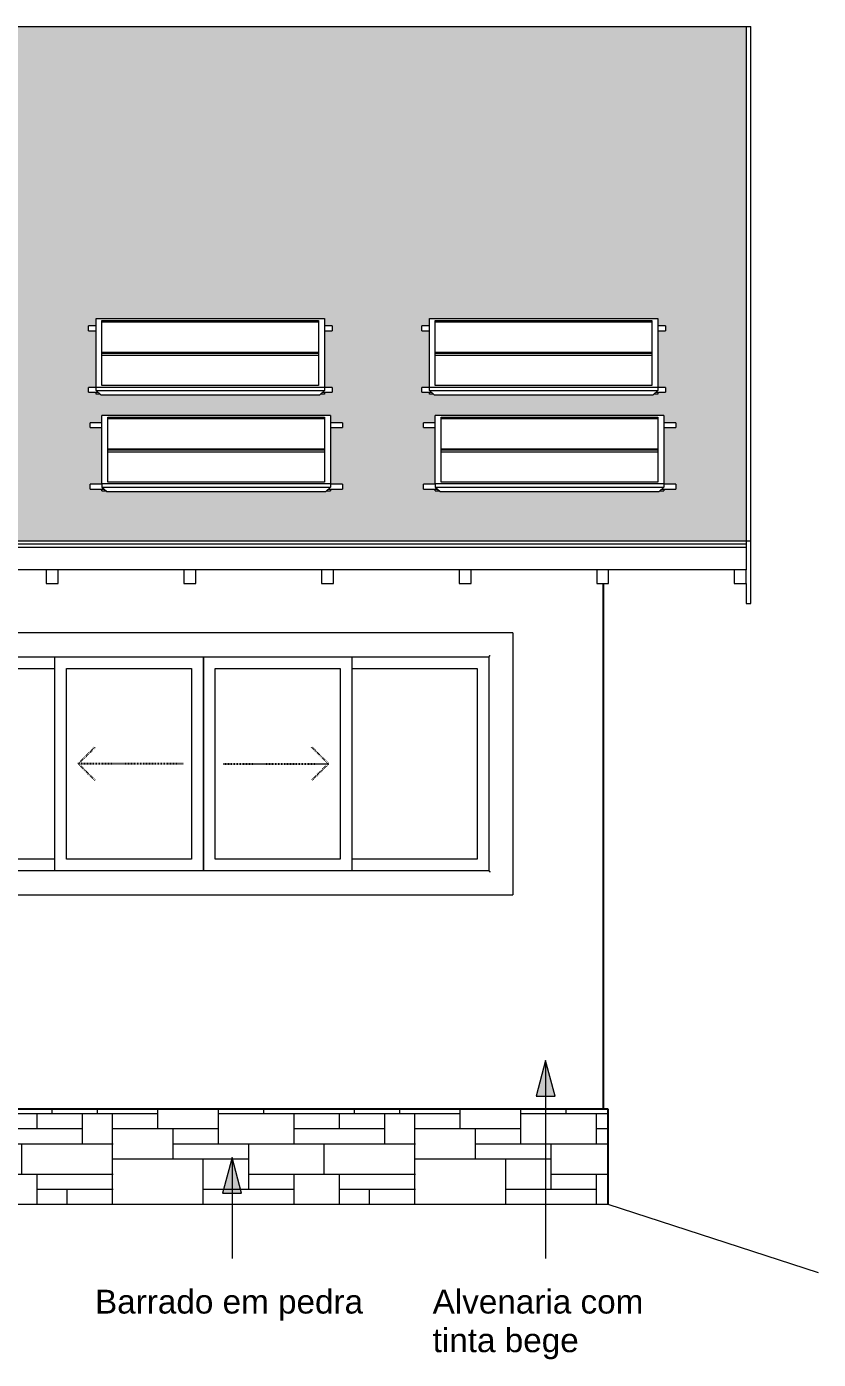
# Model space of a CAD drawing. Header units: millimetres. Extents: x -50912 to 58751, y -45352 to 5553.
# Drawn here: x 13939 to 17265, y -650 to 4944 of the extents above; entities that cross this region are included whole.
import ezdxf

# ---------------------------------------------------------------- set-up
doc = ezdxf.new("R2010")
doc.units = ezdxf.units.MM
doc.linetypes.add('Dash', pattern=[6.35, 3.175, -3.175])
for name, color, linetype, lineweight in [('A-DETL-THIN', 151, 'Continuous', 9), ('A-GENM', 13, 'Continuous', 9), ('A-GLAZ', 151, 'Continuous', 9), ('A-GLAZ-CWMG', 51, 'Continuous', 9), ('A-GLAZ-HDLN', 1, 'Dash', 25), ('A-ROOF-OTLN', 132, 'Continuous', 9), ('A-ROOF-PATT', 132, 'Continuous', 9), ('A-WALL', 113, 'Continuous', 25), ('A-WALL-PATT', 111, 'Continuous', 25), ('G-ANNO-TEXT', 231, 'Continuous', 9), ('P-SANR-FIXT', 6, 'Continuous', 9)]:
    doc.layers.add(name, color=color, linetype=linetype, lineweight=lineweight)
doc.styles.add('Arial_1', font='arial.ttf', dxfattribs={"height": 100})

# ---------------------------------------------------------------- blocks, each defined once
blk = doc.blocks.new('CRT_JAN_Correr_Vidro e Madeira_4 Folhas - 240x90 cm-V23-FACHADA FRONTAL GARAGEM')
at = {"layer": 'A-GLAZ'}
for p, q in [((45984.6, 2400), (45984.6, 1300)), ((48584.6, 2400), (45984.6, 2400)), ((48584.6, 2400), (48584.6, 1300)), ((46085.6, 1401), (46085.6, 2299)), ((46085.6, 2299), (48483.6, 2299)), ((46659.6, 2299), (46659.6, 1401)), ((47284.6, 1400.8), (47284.6, 2299.2)), ((47284.6, 2299.2), (47284.6, 1400.8)), ((47909.6, 1401), (47909.6, 2299)), ((48483.6, 2299), (48483.6, 1401)), ((46134.6, 1450), (46134.6, 2250)), ((46134.6, 2250), (46659.6, 2250)), ((46709.6, 1450), (46709.6, 2250)), ((46709.6, 2250), (47234.6, 2250)), ((47234.6, 2250), (47234.6, 1450)), ((47334.6, 2250), (47859.6, 2250)), ((47334.6, 1450), (47334.6, 2250)), ((47859.6, 2250), (47859.6, 1450)), ((47909.6, 2250), (48434.6, 2250)), ((48434.6, 2250), (48434.6, 1450)), ((48483.6, 1401), (46085.6, 1401)), ((46659.6, 1450), (46134.6, 1450)), ((47234.6, 1450), (46709.6, 1450)), ((47859.6, 1450), (47334.6, 1450)), ((48434.6, 1450), (47909.6, 1450)), ((45984.6, 1300), (48584.6, 1300))]:
    blk.add_line(p, q, dxfattribs=at)
for points, knots in [([(46085.6, 2299), (46085.6, 2299), (46085.5, 2299.1), (46085.3, 2299.4), (46085, 2299.7), (46084.7, 2300), (46084.4, 2300.2), (46084.1, 2300.5), (46083.7, 2300.9), (46083.2, 2301.4), (46082.8, 2301.8), (46082.4, 2302.2), (46081.7, 2302.9), (46081.1, 2303.6), (46080.6, 2304)], [0, 0, 0, 0, 0.166667, 0.25, 0.333333, 0.416667, 0.458333, 0.5, 0.583333, 0.666667, 0.708333, 0.75, 0.833333, 1, 1, 1, 1]), ([(48488.6, 2304), (48488.2, 2303.6), (48487.5, 2302.9), (48486.7, 2302.1), (48486.2, 2301.6), (48485.8, 2301.2), (48485.5, 2300.9), (48485.2, 2300.5), (48484.9, 2300.2), (48484.6, 2300), (48484.3, 2299.7), (48484, 2299.4), (48483.7, 2299.1), (48483.6, 2299), (48483.6, 2299)], [-1, -1, -1, -1, -0.833333, -0.75, -0.666667, -0.625, -0.583333, -0.5, -0.458333, -0.416667, -0.333333, -0.25, -0.166667, 0, 0, 0, 0]), ([(46085.6, 1401), (46085.6, 1401), (46085.5, 1400.9), (46085.3, 1400.6), (46085, 1400.3), (46084.7, 1400), (46084.4, 1399.8), (46084.1, 1399.5), (46083.7, 1399.1), (46083.2, 1398.6), (46082.8, 1398.2), (46082.4, 1397.8), (46081.7, 1397.1), (46081.1, 1396.4), (46080.6, 1396)], [0, 0, 0, 0, 0.166667, 0.25, 0.333333, 0.416667, 0.458333, 0.5, 0.583333, 0.666667, 0.708333, 0.75, 0.833333, 1, 1, 1, 1]), ([(48483.6, 1401), (48483.6, 1401), (48483.7, 1400.9), (48484, 1400.6), (48484.3, 1400.3), (48484.6, 1400), (48484.9, 1399.8), (48485.2, 1399.5), (48485.6, 1399.1), (48486, 1398.6), (48486.4, 1398.2), (48486.8, 1397.8), (48487.5, 1397.1), (48488.2, 1396.4), (48488.6, 1396)], [0, 0, 0, 0, 0.166667, 0.25, 0.333333, 0.416667, 0.458333, 0.5, 0.583333, 0.666667, 0.708333, 0.75, 0.833333, 1, 1, 1, 1])]:
    blk.add_open_spline(points, degree=3, knots=knots, dxfattribs=at)
at = {"layer": 'A-GLAZ-HDLN'}
for p, q in [((46759.6, 1850), (46830.3, 1920.7)), ((47809.6, 1850), (47738.9, 1920.7)), ((46759.6, 1850), (46830.3, 1779.3)), ((47199.6, 1850), (46759.6, 1850)), ((47369.6, 1850), (47809.6, 1850)), ((47809.6, 1850), (47738.9, 1779.3))]:
    blk.add_line(p, q, dxfattribs=at)
blk = doc.blocks.new('Rectangular Mullion - Caibro-3868424-FACHADA FRONTAL GARAGEM')
at = {"layer": 'A-GLAZ-CWMG'}
for p, q in [((49514.6, 2663.5), (49514.6, 2606)), ((49564.6, 2663.5), (49514.6, 2663.5)), ((49564.6, 2606), (49564.6, 2663.5)), ((49514.6, 2606), (49564.6, 2606))]:
    blk.add_line(p, q, dxfattribs=at)
blk = doc.blocks.new('Rectangular Mullion - Caibro-3868449-FACHADA FRONTAL GARAGEM')
at = {"layer": 'A-GLAZ-CWMG'}
for p, q in [((36222.5, 2663.5), (36222.5, 2606)), ((36272.5, 2663.5), (36222.5, 2663.5)), ((36272.5, 2606), (36272.5, 2663.5)), ((36222.5, 2606), (36272.5, 2606))]:
    blk.add_line(p, q, dxfattribs=at)
blk = doc.blocks.new('CRT_HDR_AQC_Placa solar para telhado - 1_00 x 0_96-3871115-FACHADA FRONTAL GARAGEM')
at = {"layer": 'A-GENM'}
for p, q in [((48258.8, 3024.6), (48258.8, 3312)), ((49218.8, 3312), (48258.8, 3312)), ((48283.8, 3031.8), (48283.8, 3304.8)), ((48283.8, 3304.8), (49193.8, 3304.8)), ((49193.8, 3304.8), (49193.8, 3031.8)), ((49218.8, 3312), (49218.8, 3024.6)), ((48258.8, 3281.3), (48208.8, 3281.3)), ((48208.8, 3268.4), (48208.8, 3281.3)), ((48208.8, 3261.3), (48208.8, 3268.4)), ((48208.8, 3261.3), (48258.8, 3261.3)), ((49193.8, 3297.7), (48283.8, 3297.7)), ((49268.8, 3281.3), (49218.8, 3281.3)), ((49219, 3261.3), (49268.8, 3261.3)), ((49268.8, 3281.3), (49268.8, 3268.4)), ((49268.8, 3268.4), (49268.8, 3261.3)), ((48283.8, 3171.2), (49193.8, 3171.2)), ((48283.8, 3171.2), (48283.8, 3165.4)), ((49193.8, 3165.4), (48283.8, 3165.4)), ((48283.8, 3158.4), (49193.8, 3158.4)), ((49193.8, 3165.4), (49193.8, 3171.2)), ((48258.8, 3022.7), (48208.8, 3022.7)), ((48208.8, 3009.8), (48208.8, 3022.7)), ((49218.8, 3024.6), (48258.8, 3024.6)), ((48258.8, 3024.6), (48258.8, 3010.3)), ((49193.8, 3031.8), (48283.8, 3031.8)), ((49218.8, 3024.6), (49218.8, 3010.3)), ((49268.8, 3022.7), (49218.8, 3022.7)), ((49268.8, 3022.7), (49268.8, 3009.8)), ((48208.8, 3002.7), (48208.8, 3009.8)), ((48208.8, 3002.7), (48267.2, 3002.7)), ((48258.8, 3010.3), (49218.8, 3010.3)), ((48258.8, 3010.3), (48278.8, 2992.1)), ((48278.8, 2992.1), (49198.8, 2992.1)), ((49218.8, 3010.3), (49198.8, 2992.1)), ((49210.5, 3002.7), (49268.8, 3002.7)), ((49268.8, 3009.8), (49268.8, 3002.7))]:
    blk.add_line(p, q, dxfattribs=at)
blk = doc.blocks.new('Trilho para Coletor Solar - Trilho para Coletor Solar-3871176-FACHADA FRONTAL GARAGEM')
at = {"layer": 'A-GENM'}
for p, q in [((48258.8, 2994.9), (48258.8, 3002.7)), ((48258.8, 2994.9), (48275.7, 2994.9)), ((49202, 2994.9), (49218.8, 2994.9)), ((49218.8, 3002.7), (49218.8, 2994.9))]:
    blk.add_line(p, q, dxfattribs=at)
blk = doc.blocks.new('CRT_HDR_AQC_Placa solar para telhado - 1_00 x 0_96-V26-FACHADA FRONTAL GARAGEM')
at = {"layer": 'A-GENM'}
for p, q in [((46858.8, 3024.6), (46858.8, 3312)), ((47818.8, 3312), (46858.8, 3312)), ((46883.8, 3031.8), (46883.8, 3304.8)), ((46883.8, 3304.8), (47793.8, 3304.8)), ((47793.8, 3304.8), (47793.8, 3031.8)), ((47818.8, 3312), (47818.8, 3024.6)), ((46858.8, 3281.3), (46808.8, 3281.3)), ((46808.8, 3268.4), (46808.8, 3281.3)), ((46808.8, 3261.3), (46808.8, 3268.4)), ((46808.8, 3261.3), (46858.8, 3261.3)), ((47793.8, 3297.7), (46883.8, 3297.7)), ((47868.8, 3281.3), (47818.8, 3281.3)), ((47818.8, 3261.3), (47868.8, 3261.3)), ((47868.8, 3281.3), (47868.8, 3268.4)), ((47868.8, 3268.4), (47868.8, 3261.3)), ((46883.8, 3171.2), (47793.8, 3171.2)), ((46883.8, 3171.2), (46883.8, 3165.4)), ((47793.8, 3165.4), (46883.8, 3165.4)), ((46883.8, 3158.4), (47793.8, 3158.4)), ((47793.8, 3165.4), (47793.8, 3171.2)), ((46858.8, 3022.7), (46808.8, 3022.7)), ((46808.8, 3009.8), (46808.8, 3022.7)), ((47818.8, 3024.6), (46858.8, 3024.6)), ((46858.8, 3024.6), (46858.8, 3010.3)), ((47793.8, 3031.8), (46883.8, 3031.8)), ((47818.8, 3024.6), (47818.8, 3010.3)), ((47868.8, 3022.7), (47818.8, 3022.7)), ((47868.8, 3022.7), (47868.8, 3009.8)), ((46808.8, 3002.7), (46808.8, 3009.8)), ((46808.8, 3002.7), (46867.2, 3002.7)), ((46858.8, 3010.3), (47818.8, 3010.3)), ((46858.8, 3010.3), (46878.8, 2992.1)), ((46878.8, 2992.1), (47798.8, 2992.1)), ((47818.8, 3010.3), (47798.8, 2992.1)), ((47810.5, 3002.7), (47868.8, 3002.7)), ((47868.8, 3009.8), (47868.8, 3002.7))]:
    blk.add_line(p, q, dxfattribs=at)
blk = doc.blocks.new('CRT_HDR_AQC_Placa solar para telhado - 1_00 x 0_96-3871470-FACHADA FRONTAL GARAGEM')
at = {"layer": 'A-GENM'}
for p, q in [((48233.8, 3430.8), (48233.8, 3718.1)), ((48233.8, 3718.1), (49193.8, 3718.1)), ((48258.8, 3710.9), (49168.8, 3710.9)), ((48258.8, 3438), (48258.8, 3710.9)), ((49168.8, 3703.9), (48258.8, 3703.9)), ((49168.8, 3710.9), (49168.8, 3438)), ((49193.8, 3718.1), (49193.8, 3430.8)), ((48233.8, 3687.4), (48202.5, 3687.4)), ((48202.5, 3674.5), (48202.5, 3687.4)), ((48202.5, 3667.4), (48202.5, 3674.5)), ((48202.5, 3667.4), (48233.8, 3667.4)), ((49225.2, 3687.4), (49193.8, 3687.4)), ((49193.8, 3667.4), (49225.2, 3667.4)), ((49225.2, 3687.4), (49225.2, 3674.5)), ((49225.2, 3674.5), (49225.2, 3667.4)), ((48258.8, 3577.3), (49168.8, 3577.3)), ((48258.8, 3577.3), (48258.8, 3571.6)), ((49168.8, 3571.6), (48258.8, 3571.6)), ((48258.8, 3564.5), (49168.8, 3564.5)), ((49168.8, 3571.6), (49168.8, 3577.3)), ((48233.8, 3428.8), (48202.5, 3428.8)), ((48202.5, 3415.9), (48202.5, 3428.8)), ((48202.5, 3408.8), (48202.5, 3415.9)), ((48233.8, 3416.4), (48233.8, 3430.8)), ((48233.8, 3430.8), (49193.8, 3430.8)), ((48233.8, 3416.4), (49193.8, 3416.4)), ((48253.8, 3398.2), (48233.8, 3416.4)), ((49168.8, 3438), (48258.8, 3438)), ((49193.8, 3416.4), (49173.8, 3398.2)), ((49193.8, 3430.8), (49193.8, 3416.4)), ((49225.2, 3428.8), (49193.8, 3428.8)), ((49225.2, 3428.8), (49225.2, 3415.9)), ((49225.2, 3415.9), (49225.2, 3408.8)), ((48202.5, 3408.8), (48242.2, 3408.8)), ((48253.8, 3398.2), (49173.8, 3398.2)), ((49185.5, 3408.8), (49225.2, 3408.8))]:
    blk.add_line(p, q, dxfattribs=at)
blk = doc.blocks.new('Trilho para Coletor Solar - Trilho para Coletor Solar-V27-FACHADA FRONTAL GARAGEM')
at = {"layer": 'A-GENM'}
for p, q in [((48233.8, 3401.1), (48233.8, 3408.8)), ((48250.7, 3401.1), (48233.8, 3401.1)), ((49193.8, 3401.1), (49177, 3401.1)), ((49193.8, 3408.8), (49193.8, 3401.1))]:
    blk.add_line(p, q, dxfattribs=at)

msp = doc.modelspace()

# ---------------------------------------------------------------- hatches: boundary and pattern name
at = {"layer": 'A-ROOF-PATT'}
h = msp.add_hatch(dxfattribs=at)
h.set_pattern_fill('FP_7', color=256, style=0, pattern_type=2)
h.set_pattern_definition([(0, (-32541.825, -7454.18), (0, 65.688), [30.48, -121.92]), (16.032, (-32602.785, -7467.314), (152.3981675, 65.690292), [31.713, -443.988]), (163.968, (-32450.385, -7467.314), (-152.3981675, 65.690292), [31.713, -443.988]), (8.176, (-32572.305, -7458.556), (304.800303, 65.687626), [30.793, -431.102]), (351.824, (-32511.345, -7454.177), (304.800303, -65.687626), [30.793, -431.096]), (90, (-32602.78, -7467.31), (-152.4, 9e-15), [])])
h.paths.add_polyline_path([(3041.835, 2783.522), (16961.835, 2783.522), (16961.835, 4943.522), (3041.835, 4943.522), (3041.835, 3070.507)])
h.paths.add_polyline_path([(15681.049, 2992.076), (15676.049, 2992.076), (15672.891, 2994.949), (15656.049, 2994.949), (15656.049, 3002.673), (15606.049, 3002.937), (15606.049, 3022.665), (15656.049, 3022.665), (15656.049, 3261.286), (15606.049, 3261.55), (15606.049, 3281.278), (15656.049, 3281.278), (15656.049, 3311.99), (16616.049, 3311.99), (16616.049, 3281.278), (16666.049, 3280.86), (16666.049, 3261.286), (16616.049, 3261.286), (16616.225, 3022.665), (16666.049, 3022.247), (16666.049, 3002.673), (16616.049, 3002.634), (16616.049, 2994.949), (16599.207, 2994.949), (16596.049, 2992.076), (15685.3, 2992.076)])
h.paths.add_polyline_path([(15191.049, 2992.076), (14276.049, 2992.076), (14272.891, 2994.949), (14256.049, 2994.949), (14256.049, 3002.673), (14206.049, 3002.937), (14206.049, 3022.665), (14256.049, 3022.665), (14256.049, 3261.286), (14206.049, 3261.55), (14206.049, 3281.278), (14256.049, 3281.278), (14256.049, 3311.99), (15216.049, 3311.99), (15216.049, 3281.278), (15266.049, 3280.86), (15266.049, 3261.286), (15216.049, 3261.286), (15216.225, 3022.665), (15266.049, 3022.247), (15266.049, 3002.673), (15216.049, 3002.634), (15216.049, 2994.949), (15199.207, 2994.949), (15196.049, 2992.076)])
h.paths.add_polyline_path([(13541.43, 2992.076), (12876.049, 2992.076), (12872.891, 2994.949), (12856.049, 2994.949), (12856.049, 3002.673), (12806.049, 3002.937), (12806.049, 3022.665), (12856.049, 3022.665), (12856.049, 3261.286), (12806.049, 3261.55), (12806.049, 3281.278), (12856.049, 3281.278), (12856.049, 3311.99), (13816.049, 3311.99), (13816.049, 3281.278), (13866.049, 3280.86), (13866.049, 3261.286), (13816.049, 3261.286), (13816.225, 3022.665), (13866.049, 3022.247), (13866.049, 3002.673), (13816.049, 3002.634), (13816.049, 2994.949), (13799.207, 2994.949), (13795.309, 2992.076), (13597.848, 2992.076)])
h.paths.add_polyline_path([(11905.318, 2992.076), (11476.049, 2992.076), (11472.891, 2994.949), (11456.049, 2994.949), (11456.049, 3002.673), (11406.049, 3002.937), (11406.049, 3022.665), (11456.049, 3022.665), (11456.049, 3261.286), (11406.049, 3261.55), (11406.049, 3281.278), (11456.049, 3281.278), (11456.049, 3311.99), (12416.049, 3311.99), (12416.049, 3281.278), (12466.049, 3280.86), (12466.049, 3261.286), (12416.049, 3261.286), (12416.225, 3022.665), (12466.049, 3022.247), (12466.049, 3002.673), (12416.049, 3002.634), (12416.049, 2994.949), (12399.207, 2994.949), (12396.049, 2992.076), (11961.736, 2992.076)])
h.paths.add_polyline_path([(10991.049, 2992.076), (10076.049, 2992.076), (10072.891, 2994.949), (10056.049, 2994.949), (10056.049, 3002.673), (10006.049, 3002.937), (10006.049, 3022.665), (10056.049, 3022.665), (10056.049, 3261.286), (10006.049, 3261.55), (10006.049, 3281.278), (10056.049, 3281.278), (10056.049, 3311.99), (11016.049, 3311.99), (11016.049, 3281.278), (11066.049, 3280.86), (11066.049, 3261.286), (11016.049, 3261.286), (11016.225, 3022.665), (11066.049, 3022.247), (11066.049, 3002.673), (11016.049, 3002.634), (11016.049, 2994.949), (10999.207, 2994.949), (10996.049, 2992.076)])
h.paths.add_polyline_path([(8802.348, 2992.076), (8676.049, 2992.076), (8672.891, 2994.949), (8656.049, 2994.949), (8656.049, 3002.673), (8606.049, 3002.937), (8606.049, 3022.665), (8656.049, 3022.665), (8656.049, 3261.286), (8606.049, 3261.55), (8606.049, 3281.278), (8656.049, 3281.278), (8656.049, 3311.99), (9616.049, 3311.99), (9616.049, 3281.278), (9666.049, 3280.86), (9666.049, 3261.286), (9616.049, 3261.286), (9616.225, 3022.665), (9666.049, 3022.247), (9666.049, 3002.673), (9616.049, 3002.634), (9616.049, 2994.949), (9599.207, 2994.949), (9596.049, 2992.076), (8858.765, 2992.076)])
h.paths.add_polyline_path([(7279.071, 2992.076), (7276.049, 2992.076), (7272.891, 2994.949), (7256.049, 2994.949), (7256.049, 3002.673), (7206.049, 3002.937), (7206.049, 3022.665), (7256.049, 3022.665), (7256.049, 3261.286), (7206.049, 3261.55), (7206.049, 3281.278), (7256.049, 3281.278), (7256.049, 3311.99), (8216.049, 3311.99), (8216.049, 3281.278), (8266.049, 3280.86), (8266.049, 3261.286), (8216.049, 3261.286), (8216.225, 3022.665), (8266.049, 3022.247), (8266.049, 3002.673), (8216.049, 3002.634), (8216.049, 2994.949), (8199.207, 2994.949), (8196.049, 2992.076), (7281.049, 2992.076)])
h.paths.add_polyline_path([(16418.73, 3398.217), (15651.049, 3398.217), (15647.891, 3401.09), (15631.049, 3401.09), (15631.049, 3408.814), (15599.682, 3409.078), (15599.682, 3428.806), (15631.049, 3428.806), (15631.049, 3667.427), (15599.682, 3667.691), (15599.682, 3687.419), (15631.049, 3687.419), (15631.049, 3718.131), (16591.049, 3718.131), (16591.049, 3687.419), (16622.415, 3687.001), (16622.415, 3667.427), (16591.049, 3667.427), (16591.049, 3428.806), (16622.415, 3428.388), (16622.415, 3408.814), (16591.049, 3408.775), (16591.049, 3401.09), (16574.207, 3401.09), (16571.049, 3398.217), (16475.147, 3398.217)])
h.paths.add_polyline_path([(13767.1, 3398.217), (12851.049, 3398.217), (12847.891, 3401.09), (12831.049, 3401.09), (12831.049, 3408.814), (12799.682, 3409.078), (12799.682, 3428.806), (12831.049, 3428.806), (12831.049, 3667.427), (12799.682, 3667.691), (12799.682, 3687.419), (12831.049, 3687.419), (12831.049, 3718.131), (13791.049, 3718.131), (13791.049, 3687.419), (13822.415, 3687.001), (13822.415, 3667.427), (13791.049, 3667.427), (13791.049, 3428.806), (13822.415, 3428.388), (13822.415, 3408.814), (13791.049, 3408.775), (13791.049, 3401.09), (13774.207, 3401.09), (13771.049, 3398.217)])
h.paths.add_polyline_path([(14500.53, 3398.217), (14251.049, 3398.217), (14247.891, 3401.09), (14231.049, 3401.09), (14231.049, 3408.814), (14199.682, 3409.078), (14199.682, 3428.806), (14231.049, 3428.806), (14231.049, 3667.427), (14199.682, 3667.691), (14199.682, 3687.419), (14231.049, 3687.419), (14231.049, 3718.131), (15191.049, 3718.131), (15191.049, 3687.419), (15222.415, 3687.001), (15222.415, 3667.427), (15191.049, 3667.427), (15191.049, 3428.806), (15222.415, 3428.388), (15222.415, 3408.814), (15191.049, 3408.775), (15191.049, 3401.09), (15174.207, 3401.09), (15171.049, 3398.217), (14528.739, 3398.217)])
h.paths.add_polyline_path([(11453.977, 3398.217), (11451.049, 3398.217), (11447.891, 3401.09), (11431.049, 3401.09), (11431.049, 3408.814), (11399.682, 3409.078), (11399.682, 3428.806), (11431.049, 3428.806), (11431.049, 3667.427), (11399.682, 3667.691), (11399.682, 3687.419), (11431.049, 3687.419), (11431.049, 3718.131), (12391.049, 3718.131), (12391.049, 3687.419), (12422.415, 3687.001), (12422.415, 3667.427), (12391.049, 3667.427), (12391.049, 3428.806), (12422.415, 3428.388), (12422.415, 3408.814), (12391.049, 3408.775), (12391.049, 3401.09), (12374.207, 3401.09), (12371.049, 3398.217), (11456.049, 3398.217)])
h.paths.add_polyline_path([(10918.009, 3398.217), (10051.049, 3398.217), (10047.891, 3401.09), (10031.049, 3401.09), (10031.049, 3408.814), (9999.682, 3409.078), (9999.682, 3428.806), (10031.049, 3428.806), (10031.049, 3667.427), (9999.682, 3667.691), (9999.682, 3687.419), (10031.049, 3687.419), (10031.049, 3718.131), (10991.049, 3718.131), (10991.049, 3687.419), (11022.415, 3687.001), (11022.415, 3667.427), (10991.049, 3667.427), (10991.049, 3428.806), (11022.415, 3428.388), (11022.415, 3408.814), (10991.049, 3408.775), (10991.049, 3401.09), (10974.207, 3401.09), (10971.049, 3398.217), (10946.218, 3398.217)])
h.paths.add_polyline_path([(8656.049, 3398.217), (8651.049, 3398.217), (8647.891, 3401.09), (8631.049, 3401.09), (8631.049, 3408.814), (8599.682, 3409.078), (8599.682, 3428.806), (8631.049, 3428.806), (8631.049, 3667.427), (8599.682, 3667.691), (8599.682, 3687.419), (8631.049, 3687.419), (8631.049, 3718.131), (9591.049, 3718.131), (9591.049, 3687.419), (9622.415, 3687.001), (9622.415, 3667.427), (9591.049, 3667.427), (9591.049, 3428.806), (9622.415, 3428.388), (9622.415, 3408.814), (9591.049, 3408.775), (9591.049, 3401.09), (9574.207, 3401.09), (9571.049, 3398.217), (8661.304, 3398.217)])
h.paths.add_polyline_path([(7589.368, 3398.217), (7250.862, 3398.386), (7247.891, 3401.09), (7231.049, 3401.09), (7231.049, 3408.814), (7199.682, 3409.078), (7199.682, 3428.806), (7231.049, 3428.806), (7231.049, 3667.427), (7199.682, 3667.691), (7199.682, 3687.419), (7231.049, 3687.419), (7231.049, 3718.131), (8191.049, 3718.131), (8191.049, 3687.419), (8222.415, 3687.001), (8222.415, 3667.427), (8191.049, 3667.427), (8191.049, 3428.806), (8222.415, 3428.388), (8222.415, 3408.814), (8191.049, 3408.775), (8191.049, 3401.09), (8174.207, 3401.09), (8171.049, 3398.217), (7617.577, 3398.217)])
at = {"layer": 'A-WALL-PATT', "lineweight": 9}
h = msp.add_hatch(dxfattribs=at)
h.set_pattern_fill('FP_8', color=256, style=0, pattern_type=2)
h.set_pattern_definition([(0, (9219.8, 0), (0, 1270), [952.5, -317.5]), (0, (9219.8, 63.5), (0, 1270), [0, -381, 381, -190.5, -317.5]), (0, (9219.8, 63.5), (0, 1270), [-952.5, 317.5, 0]), (0, (9219.8, 127), (0, 1270), [0, -571.5, 698.5, 0]), (0, (9219.8, 190.5), (0, 1270), [571.5, -698.5]), (0, (9219.8, 254), (0, 1270), [0, -254, 1016, 0]), (0, (9219.8, 317.5), (0, 1270), [444.5, -317.5, 381, -127]), (0, (9664.3, 381), (0, 1270), [1016, -254]), (0, (9156.3, 444.5), (0, 1270), [698.5, -571.5]), (0, (8965.8, 508), (0, 1270), [571.5, -698.5]), (0, (9219.8, 571.5), (0, 1270), [1016, -254]), (0, (9219.8, 635), (0, 1270), [0, -508, 317.5, -190.5, -254]), (0, (9219.8, 635), (0, 1270), [-1016, 254, 0]), (0, (9854.8, 698.5), (0, 1270), [762, -508]), (0, (9346.8, 762), (0, 1270), [508, -254, 190.5, -317.5]), (0, (9600.8, 825.5), (0, 1270), [508, -190.5, 317.5, -254]), (0, (10108.8, 889), (0, 1270), [762, -508]), (0, (9600.8, 952.5), (0, 1270), [508, -762]), (0, (9854.8, 1016), (0, 1270), [571.5, -698.5]), (0, (9854.8, 1079.5), (0, 1270), [0, -381, 889, 0]), (0, (9473.8, 1143), (0, 1270), [381, -889]), (0, (9854.8, 1206.5), (0, 1270), [889, -381]), (90, (9219.8, 508), (-1270, 8e-14), [190.5, -508, 444.5, -127]), (90, (9346.8, 571.5), (-1270, 8e-14), [317.5, -190.5, 127, -635]), (90, (9410.3, 317.5), (-1270, 8e-14), [127, -1143]), (90, (9473.8, 190.5), (-1270, 8e-14), [127, -762, 190.5, -190.5]), (90, (9537.3, 444.5), (-1270, 8e-14), [127, -1143]), (90, (9600.8, 0), (-1270, 8e-14), [190.5, -571.5, 317.5, -190.5]), (90, (9664.3, 254), (-1270, 8e-14), [190.5, -1079.5]), (90, (9727.8, 571.5), (-1270, 8e-14), [190.5, -63.5, 127, -889]), (90, (9791.3, 63.5), (-1270, 8e-14), [190.5, -1079.5]), (90, (9854.8, 381), (-1270, 8e-14), [190.5, -63.5, 190.5, -127, -698.5]), (90, (9854.8, 381), (-1270, 8e-14), [-571.5, 317.5, -381]), (90, (9981.8, 381), (-1270, 8e-14), [0, -889, 127, -127, -127]), (90, (9981.8, 381), (-1270, 8e-14), [-1143, 127, 0]), (90, (10045.3, 571.5), (-1270, 8e-14), [127, -1143]), (90, (10108.8, 127), (-1270, 8e-14), [127, -444.5, 317.5, -381]), (90, (10172.3, 317.5), (-1270, 8e-14), [63.5, -825.5, 190.5, -190.5]), (90, (10235.8, 381), (-1270, 8e-14), [317.5, -317.5, 190.5, -444.5]), (90, (10299.3, 698.5), (-1270, 8e-14), [190.5, -317.5, 127, -635]), (90, (10362.8, 254), (-1270, 8e-14), [127, -1143]), (90, (10426.3, 381), (-1270, 8e-14), [127, -381, 190.5, -571.5])])
h.paths.add_polyline_path([(13001.835, 0), (16381.835, 0), (16381.835, 400), (13001.835, 400), (13001.835, 182.549)])
at = {"layer": 'G-ANNO-TEXT'}
for points in [[(16119.417, 604.561), (16079.224, 454.561), (16159.609, 454.561)], [(14802.319, 197.025), (14762.126, 47.025), (14842.511, 47.025)]]:
    msp.add_hatch(color=7, dxfattribs=at).paths.add_polyline_path(points)

# ---------------------------------------------------------------- linework, layer by layer
at = {"layer": 'A-DETL-THIN'}
for p, q in [((16381.835, 0), (3621.835, 0)), ((17264.995, -286.956), (16381.835, 0))]:
    msp.add_line(p, q, dxfattribs=at)
at = {"layer": 'A-ROOF-OTLN'}
for p, q in [((3022.835, 4943.522), (16980.835, 4943.522)), ((16961.835, 4943.522), (16961.835, 2663.61)), ((16980.835, 2522.515), (16980.835, 4943.522)), ((16980.835, 2783.522), (3022.835, 2783.522)), ((16961.835, 2770.822), (3041.835, 2770.822)), ((16961.835, 2758.122), (3041.835, 2758.122)), ((16961.835, 2663.61), (3041.835, 2663.61)), ((16961.835, 2606.037), (16961.835, 2522.515)), ((16961.835, 2522.515), (16980.835, 2522.515))]:
    msp.add_line(p, q, dxfattribs=at)
at = {"layer": 'A-WALL'}
for p, q in [((16361.835, 400), (16361.835, 2606.037)), ((16381.835, 400), (13001.835, 400)), ((16381.835, 0), (16381.835, 400))]:
    msp.add_line(p, q, dxfattribs=at)
at = {"layer": 'G-ANNO-TEXT', "color": 7}
for p, q in [((16119.417, 604.561), (16079.224, 454.561)), ((16159.609, 454.561), (16119.417, 604.561)), ((16119.417, 604.561), (16119.417, -227.111)), ((16079.224, 454.561), (16159.609, 454.561)), ((14802.319, 197.025), (14762.126, 47.025)), ((14842.511, 47.025), (14802.319, 197.025)), ((14802.319, 197.025), (14802.319, -227.111)), ((14762.126, 47.025), (14842.511, 47.025))]:
    msp.add_line(p, q, dxfattribs=at)

# ---------------------------------------------------------------- block references
at = {"layer": 'A-GENM', "color": 7}
for name, p in [('Trilho para Coletor Solar - Trilho para Coletor Solar-V27-FACHADA FRONTAL GARAGEM', (-34002.785, 0)), ('Trilho para Coletor Solar - Trilho para Coletor Solar-V27-FACHADA FRONTAL GARAGEM', (-32602.785, 0)), ('Trilho para Coletor Solar - Trilho para Coletor Solar-3871176-FACHADA FRONTAL GARAGEM', (-34002.785, 0)), ('Trilho para Coletor Solar - Trilho para Coletor Solar-3871176-FACHADA FRONTAL GARAGEM', (-32602.785, 0))]:
    msp.add_blockref(name, p, dxfattribs=at)
at = {"layer": 'A-GLAZ'}
msp.add_blockref('CRT_JAN_Correr_Vidro e Madeira_4 Folhas - 240x90 cm-V23-FACHADA FRONTAL GARAGEM', (-32602.785, 0), dxfattribs=at)
at = {"layer": 'A-GLAZ-CWMG'}
for name, p in [('Rectangular Mullion - Caibro-3868449-FACHADA FRONTAL GARAGEM', (-22200.285, 0)), ('Rectangular Mullion - Caibro-3868449-FACHADA FRONTAL GARAGEM', (-21622.368, 0)), ('Rectangular Mullion - Caibro-3868449-FACHADA FRONTAL GARAGEM', (-21044.451, 0)), ('Rectangular Mullion - Caibro-3868449-FACHADA FRONTAL GARAGEM', (-20466.535, 0)), ('Rectangular Mullion - Caibro-3868449-FACHADA FRONTAL GARAGEM', (-19888.618, 0)), ('Rectangular Mullion - Caibro-3868424-FACHADA FRONTAL GARAGEM', (-32602.785, 0))]:
    msp.add_blockref(name, p, dxfattribs=at)
at = {"layer": 'P-SANR-FIXT', "color": 7}
for name, p in [('CRT_HDR_AQC_Placa solar para telhado - 1_00 x 0_96-3871470-FACHADA FRONTAL GARAGEM', (-34002.785, 0)), ('CRT_HDR_AQC_Placa solar para telhado - 1_00 x 0_96-3871470-FACHADA FRONTAL GARAGEM', (-32602.785, 0)), ('CRT_HDR_AQC_Placa solar para telhado - 1_00 x 0_96-V26-FACHADA FRONTAL GARAGEM', (-32602.785, 0)), ('CRT_HDR_AQC_Placa solar para telhado - 1_00 x 0_96-3871115-FACHADA FRONTAL GARAGEM', (-32602.785, 0))]:
    msp.add_blockref(name, p, dxfattribs=at)

# ---------------------------------------------------------------- texts
at = {"layer": 'G-ANNO-TEXT', "color": 7, "char_height": 100, "attachment_point": 1, "style": 'Arial_1'}
for s, insert, width in [('Barrado em pedra', (14226.819, -357.696), 1390.92781), ('Alvenaria com  ', (15644.855, -357.696), 1150.42156), ('tinta bege', (15644.855, -519.753), 761.60312)]:
    msp.add_mtext(s, dxfattribs=dict(at, insert=insert, width=width))

doc.saveas('drawing.dxf')
